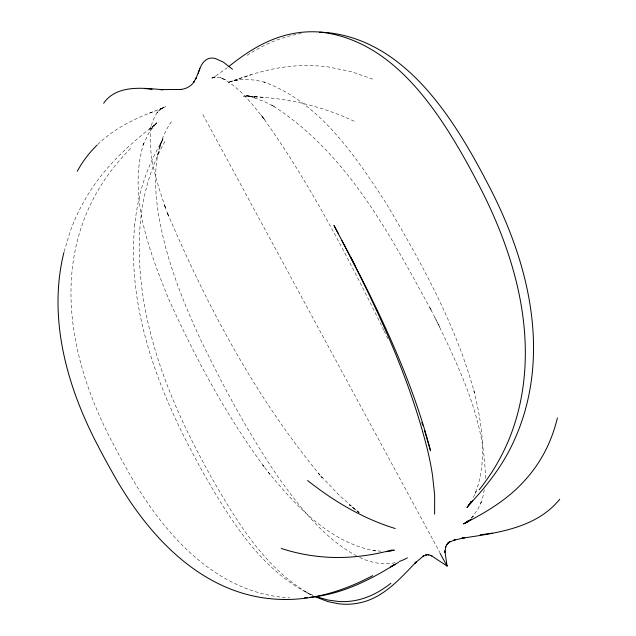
<?xml version="1.0" encoding="UTF-8"?>
<svg xmlns="http://www.w3.org/2000/svg" width="636" height="636" viewBox="0 0 636 636"><rect width="100%" height="100%" fill="white"/><g stroke="black" fill="none" stroke-linecap="round" stroke-linejoin="round"><path stroke-width="0.48" stroke-dasharray="3.18 2.39" d="M485.34 478.415C485.276 420.483 458.906 366.694 434.038 315.742M134.8 224.246C127.049 303.181 154.5 380.749 190.752 449.652A850.729 537.579 82.4 0 0 203.949 474.058C231.027 521.107 261.873 571.446 312.697 595.638M484.274 489.712L483.066 495.969L480.458 504.253L481.301 502.058L477.803 509.364L471.308 518.205L473.391 516.074L471.451 518.014M171.497 121.627C153.904 146.352 153.817 178.708 157.497 207.614C164.096 254.257 181.419 298.61 201.286 341.047C224.079 387.912 248.771 434.062 278.218 477.127C299.739 507.178 323.43 537.825 356.446 555.864M158.34 152.163L157.505 155.772L161.592 141.804L159.723 146.479L163.436 137.845L160.312 144.285L162.593 139.817C152.855 156.71 144.825 174.677 140.19 193.67A169.073 106.84 82.4 0 0 134.8 224.246M64.109 251.618L70.62 230.208A176.935 157.633 -59.9 0 1 85.351 198.989C102.157 169.589 127.136 146.026 153.809 125.634L149.388 129.219L156.933 122.748L153.785 125.769L156.798 122.772L151.328 128.973L153.268 126.524L148.586 133.361L142.782 145.684L143.585 143.402C127.828 195.944 149.198 250.791 168.771 299.31C195.467 358.1 226.178 415.531 264.656 467.532L262.803 465.123L270.141 474.607L268.312 472.23C296.424 506.415 330.1 543.057 375.812 550.943L372.958 550.514L380.98 551.158M473.375 497.328L476.118 491.397L475.076 494.029C487.931 460.742 482.12 423.775 473.772 390.13L474.512 392.961C455.972 325.06 421.557 262.835 385.782 202.685C354.65 155.136 319.67 102.34 263.908 82.012L266.253 82.696C256.435 79.77 246.013 78.641 235.845 80.152L238.945 79.77L231.011 81.392L235.861 80.041L227.521 82.648C250.298 74.364 273.774 66.915 298.157 65.786A149.953 135.46 -4.7 0 1 327.914 66.891L351.128 71.55L374.58 79.802M164.891 141.486C154.135 160.63 146.908 181.673 143.02 203.266A176.935 104.121 80 0 0 139.467 235.312C136.366 312.149 163.301 386.664 198.631 453.738A816.211 480.291 80 0 0 211.828 478.145C237.315 522.275 265.331 569.212 311.084 594.867M130.619 148.498C118.018 161.075 106.904 175.162 97.904 190.53A169.073 147.997 -66.5 0 0 83.721 220.454C55.889 294.516 77.242 376.591 113.208 443.896A850.729 744.653 -66.5 0 0 126.405 468.303C160.01 529.494 212.996 592.68 287.703 597.713A169.073 147.997 -66.5 0 0 289.587 597.816M97.674 144.547C115.927 126.612 139.848 116.269 163.579 107.754L159.811 109.289L165.591 106.657L159.556 109.623L163.388 107.508L158.42 110.871L161.019 108.939L156.917 112.914L158.451 110.982L155.128 115.736L152.481 121.651L150.621 128.798L151.145 126.198C147.258 154.413 156.854 182.333 165.781 208.695L164.199 204.514L168.627 216.343L167.03 212.106C207.193 306.393 256.3 398.844 322.229 477.787L318.445 473.47L339.807 495.849L359.014 512.544M227.497 67.543L213.33 77.632L215.548 76.36L212.44 78.013L214.507 77.091L211.86 78.045L215.962 77.036L213.442 77.226L220.151 77.751L225.398 79.667L219.961 77.425C239.255 86.106 252.079 104.209 265.045 120.164L261.173 115.084C309.629 182.071 347.248 256.181 383.786 330.116M247.197 55.3C261.722 45.879 277.686 38.438 294.659 34.765A173.238 137.471 -83.9 0 1 301.194 33.557M149.436 113.2L155.065 111.117M239.072 78.959L251.204 74.698M395.171 562.629C383.142 565.444 370.534 562.59 359.547 557.422M243.246 96.608C282.034 96.449 320.727 105.29 355.731 121.985M263.288 97.34L245.822 95.869L256.578 97.006L246.871 95.782L251.681 96.585L245.655 95.495L254.79 97.682L250.648 96.497L264.624 101.681L274.625 106.721L271.636 105.043C347.073 152.401 390.011 234.851 431.462 310.765L429.817 307.546L439.826 327.182L438.188 323.97M313.015 595.352L304.731 591.56M359.308 512.568L349.347 504.873L358.942 512.489M202.908 114.671L439.993 552.771M384.2 330.982L387.825 338.75"/><path stroke-width="0.95" d="M444.81 550.76L444.954 552.334L445.717 546.825L445.502 547.54L446.925 544.329L446.472 545.004L448.316 542.85L447.593 543.446L449.843 541.848L448.817 542.349L455.161 539.837L453.484 540.338L464.757 537.674L461.919 538.247C496.35 532.976 536.243 528.421 559.712 499.244M434.627 514.119L434.642 494.943L432.52 475.37A149.953 38.55 68.2 0 0 427.861 451.409C408.296 371.837 372.076 297.592 333.98 225.47L338.368 233.722M63.894 252.5C47.565 318.588 67.233 387.578 98.214 446.289A816.211 727.163 -59.9 0 0 111.411 470.696C144.507 531.179 197.136 591.154 269.847 598.667A176.935 157.633 -59.9 0 0 301.456 598.667C326.491 596.075 350.563 587.433 372.68 575.628M557.398 417.916C553.916 432.631 548.224 446.838 540.338 459.756A149.953 135.46 -4.7 0 1 523.261 482.104C506.574 500.174 485.188 512.894 463.437 523.905L471.22 519.389L465.385 522.935L467.778 521.313M198.321 73.291C199.863 67.877 202.081 61.787 207.415 59.053A149.953 38.558 68.2 0 1 215.437 58.544L223.228 62.058L232.53 69.26M199.879 68.513L195.793 78.848L196.341 77.695L193.63 82.306L194.052 81.758C191.015 86.496 185.68 89.112 180.171 89.525L180.863 89.453L160.359 89.597L162.935 89.716C143.235 88.142 116.778 84.238 103.628 103.271M470.37 502.774L471.252 501.263M77.258 171.227L80.661 165.416A157.688 129.657 22.7 0 1 97.006 145.159M471.085 501.748L466.983 507.544L472.461 500.93L468.899 504.968C486.993 485.872 503.315 464.749 514.103 440.613A173.238 137.471 -83.9 0 0 527.53 401.165C544.965 326.411 522.267 248.851 487.216 182.675A833.605 661.504 -83.9 0 0 474.019 158.269C442.433 102.221 397.254 40.569 328.303 32.706A173.238 137.471 -83.9 0 0 319.463 32.245M479.17 489.792C491.223 474.726 501.232 458.023 508.649 440.207A173.238 132.145 -87.5 0 0 520.677 400.656C535.758 325.354 512.306 248.294 477.215 181.928A833.605 635.865 -87.5 0 0 464.018 157.521C432.726 102.507 389.423 40.545 321.45 32.198A173.238 132.145 -87.5 0 0 289.213 34.36C266.667 39.432 246.76 52.041 228.992 66.398M468.096 521.019L465.298 523.158L467.921 521.25M390.87 583.276C381.648 590.645 371.114 596.56 359.626 599.517A169.073 106.84 82.4 0 1 338.789 601.505L327.707 599.994L316.315 596.687M398.597 562.351L390.679 566.843L395.155 564.267C371.257 579.134 345.515 592.291 317.34 596.377A169.073 147.997 -66.5 0 1 310.066 597.291M407.366 557.859L404.504 559.338A67.583 52.621 -85.8 0 1 399.193 561.493M392.317 549.909C368.665 556.325 343.885 559.108 319.447 556.548M386.354 551.73L394.36 550.148L390.138 550.824M492.336 533.159L480.196 534.836M145.111 88.571L152.099 89.342M281.247 548.486L289.046 550.816A157.688 129.665 22.7 0 0 319.447 556.548M395.266 528.532C363.14 518.738 333.836 501.287 307.617 480.53M314.311 596.409L327.85 601.584L338.694 603.779A176.935 104.121 80 0 0 359.133 602.952C383.413 598.222 400.195 578.466 416.516 561.62L414.608 563.496L423.671 555.832L422.495 556.516L426.812 554.727L425.794 554.775L428.879 554.799L427.933 554.592L431.892 555.872L431.049 555.459L447.1 566.08L444.962 551.698M440.16 553.463L447.1 566.08L446.504 564.919M341.802 240.352C377.426 307.641 411.293 376.79 430.54 450.789L424.61 430.787M350.547 256.888L354.896 265.252M421.859 422.431L422.781 425.23M307.307 597.546A169.073 147.997 -66.5 0 1 304.541 597.737"/></g></svg>
